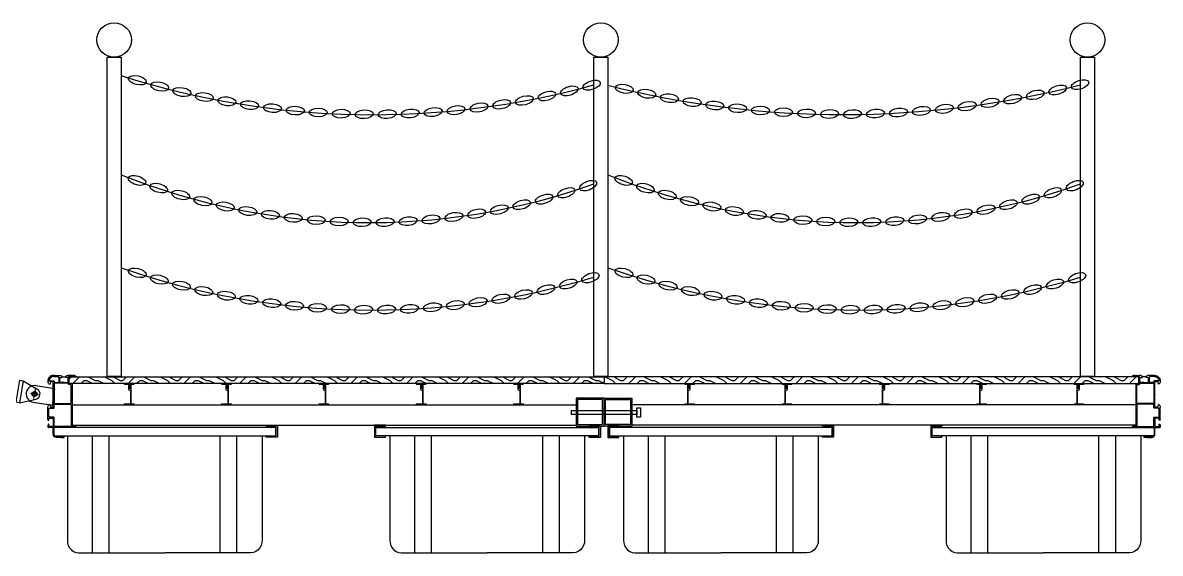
# Model space of a CAD drawing. Header units: inches. Extents: x -109738 to 334474, y -141753 to 99784.
# Drawn here: x 226238 to 230329, y 38742 to 40652 of the extents above; entities that cross this region are included whole.
import ezdxf

# ---------------------------------------------------------------- set-up
doc = ezdxf.new("R2010")
doc.units = ezdxf.units.IN
doc.header["$LTSCALE"] = 1000
doc.header["$MEASUREMENT"] = 0
doc.linetypes.add('CENTER2', pattern=[28.575, 19.05, -3.175, 3.175, -3.175])
for name, color, linetype, lineweight in [('0 [HR] Dim', 6, 'Continuous', 13), ('结构', 52, 'Continuous', 18), ('铝龙骨', 7, 'Continuous', 9)]:
    doc.layers.add(name, color=color, linetype=linetype, lineweight=lineweight)
for name, color, linetype in [('W-PLASTIC_RAILINGS塑木栏杆', 6, 'Continuous'), ('W-STEEL_KEEL钢龙骨', 5, 'Continuous'), ('W-WOOD_FLOOR木地板', 30, 'Continuous')]:
    doc.layers.add(name, color=color, linetype=linetype)

# ---------------------------------------------------------------- blocks, each defined once
blk = doc.blocks.new('$matou$00000085')
at = {"color": 0, "lineweight": 5}
for p, q in [((-17.5, 36, 0), (-17.5, 37, 0)), ((-4.3, 33.6, 0), (-4.3, 35, 0)), ((-1.2, 13.2, 0), (-3.5, 13.2, 0))]:
    blk.add_line(p, q, dxfattribs=at)
at = {"color": 0, "lineweight": 0, "ltscale": 0.5}
blk.add_arc((-1.5, 17.2, 0), 4.07, 274.7282, 349.8472, dxfattribs=at)
at = {"layer": '结构', "color": 0, "linetype": 'ByBlock', "lineweight": 0, "ltscale": 0.5}
for p, q in [((-7.2, 38, 0), (-16.5, 38, 0)), ((-16.5, 35, 0), (-8.5, 35, 0)), ((-7.5, -34, 0), (-7.5, 34, 0)), ((-4.7, 33.3, 0), (-4.3, 33.6, 0)), ((-4.3, 33.1, 0), (-4.7, 33.3, 0)), ((-4.7, 31.5, 0), (-4.3, 31.7, 0)), ((-4.3, 31.2, 0), (-4.7, 31.5, 0)), ((-4.3, 31, 0), (-4.7, 30.8, 0)), ((-4.7, 30.8, 0), (-4.3, 30.5, 0)), ((-4.3, 29.2, 0), (-4.7, 29, 0)), ((-4.7, 29, 0), (-4.3, 28.7, 0)), ((-4.3, 27.4, 0), (-4.7, 27.2, 0)), ((-4.7, 27.2, 0), (-4.3, 26.9, 0)), ((-4.3, 25.6, 0), (-4.7, 25.4, 0)), ((-4.7, 25.4, 0), (-4.3, 25.1, 0)), ((-4.3, 23.8, 0), (-4.7, 23.6, 0)), ((-4.7, 23.6, 0), (-4.3, 23.3, 0)), ((-4.3, 22, 0), (-4.7, 21.8, 0)), ((-4.7, 21.8, 0), (-4.3, 21.5, 0)), ((-4.3, 20.2, 0), (-4.7, 20, 0)), ((-4.7, 20, 0), (-4.3, 19.7, 0)), ((-4.5, -34, 0), (-4.5, 12.2, 0)), ((-4.3, 31.7, 0), (-4.3, 33.1, 0)), ((-4.3, 31.3, 0), (-4.3, 31, 0)), ((-4.3, 30.5, 0), (-4.3, 29.2, 0)), ((-4.3, 28.7, 0), (-4.3, 27.4, 0)), ((-4.3, 26.9, 0), (-4.3, 25.6, 0)), ((-4.3, 25.1, 0), (-4.3, 23.8, 0)), ((-4.3, 23.3, 0), (-4.3, 22, 0)), ((-4.3, 21.5, 0), (-4.3, 20.2, 0)), ((-4.3, 19.7, 0), (-4.3, 19.2, 0)), ((-0.7, 33.6, 0), (-0.7, 35, 0)), ((-0.3, 33.3, 0), (-0.7, 33.6, 0)), ((-0.7, 33.1, 0), (-0.3, 33.3, 0)), ((-0.7, 31.7, 0), (-0.7, 33.1, 0)), ((-0.3, 31.5, 0), (-0.7, 31.7, 0)), ((-0.7, 31.2, 0), (-0.3, 31.5, 0)), ((-0.7, 29.9, 0), (-0.7, 31.2, 0)), ((-0.3, 29.7, 0), (-0.7, 29.9, 0)), ((-0.7, 29.4, 0), (-0.3, 29.7, 0)), ((-0.7, 28.1, 0), (-0.7, 29.4, 0)), ((-0.3, 27.9, 0), (-0.7, 28.1, 0)), ((-0.7, 27.6, 0), (-0.3, 27.9, 0)), ((-0.7, 26.3, 0), (-0.7, 27.6, 0)), ((-0.3, 26.1, 0), (-0.7, 26.3, 0)), ((-0.7, 25.8, 0), (-0.3, 26.1, 0)), ((-0.7, 24.5, 0), (-0.7, 25.8, 0)), ((-0.3, 24.3, 0), (-0.7, 24.5, 0)), ((-0.7, 24, 0), (-0.3, 24.3, 0)), ((-0.7, 22.7, 0), (-0.7, 24, 0)), ((-0.3, 22.5, 0), (-0.7, 22.7, 0)), ((-0.7, 22.2, 0), (-0.3, 22.5, 0)), ((-0.7, 22.2, 0), (-0.7, 22.2, 0)), ((-0.7, 21, 0), (-0.7, 22.2, 0)), ((-0.3, 20.7, 0), (-0.7, 21, 0)), ((-0.7, 20.5, 0), (-0.3, 20.7, 0)), ((-0.7, 19.2, 0), (-0.7, 20.5, 0)), ((2.2, 38, 0), (16.5, 38, 0)), ((2.5, 34, 0), (2.5, 16.5, 0)), ((16.5, 35, 0), (3.5, 35, 0)), ((17.5, 37, 0), (17.5, 36, 0)), ((-17.5, -37.5, 0), (-17.5, -35.5, 0)), ((-17, -35, 0), (-8.5, -35, 0)), ((17, -38, 0), (-17, -38, 0)), ((-3.5, -35, 0), (17, -35, 0)), ((17.5, -35.5, 0), (17.5, -37.5, 0))]:
    blk.add_line(p, q, dxfattribs=at)
for centre, radius, start, end in [((-16.5, 37, 0), 1, 90, 180), ((-16.5, 36, 0), 1, 180, 270), ((-8.5, 34, 0), 1, 0, 90), ((-7.2, 35, 0), 3, 0, 90.0017), ((-3.5, 12.2, 0), 1, 90, 180), ((-2.5, 19.2, 0), 1.75, 180, 0), ((2.2, 35, 0), 3, 89.9983, 180), ((3.5, 34, 0), 1, 90, 180), ((16.5, 37, 0), 1, 0, 90), ((16.5, 36, 0), 1, 270, 360), ((-17, -35.5, 0), 0.5, 90, 180), ((-17, -37.5, 0), 0.5, 180, 270), ((-8.5, -34, 0), 1, 270, 0), ((-3.5, -34, 0), 1, 180, 270), ((17, -35.5, 0), 0.5, 0, 90), ((17, -37.5, 0), 0.5, 270, 0)]:
    blk.add_arc(centre, radius, start, end, dxfattribs=at)
blk = doc.blocks.new('*U503')
at = {"layer": '铝龙骨', "yscale": -1, "rotation": 180}
blk.add_blockref('$matou$00000085', (0, 0, 0), dxfattribs=at)
blk = doc.blocks.new('*U504')
at = {"color": 0, "linetype": 'ByBlock', "lineweight": -2, "transparency": 16777216}
for p in [(0, 0), (350, 0), (700, 0), (1050, 0), (1400, 0)]:
    blk.add_blockref('*U503', p, dxfattribs=at)
blk = doc.blocks.new('450fuxiang')
at = {"color": 5, "lineweight": -3}
for p, q in [((-1521474.8, 1202848.6), (-1521474.8, 1203268.6)), ((-1521414.8, 1202848.6), (-1521414.8, 1203268.6)), ((-1521014.8, 1202848.6), (-1521014.8, 1203268.6)), ((-1520954.8, 1202848.6), (-1520954.8, 1203268.6))]:
    blk.add_line(p, q, dxfattribs=at)
at = {"color": 5}
blk.add_lwpolyline([(-1521614.8, 1203298.6), (-1521614.8, 1203268.6), (-1521564.8, 1203268.6), (-1520814.8, 1203268.6), (-1520814.8, 1203268.6), (-1520814.8, 1203298.6)], close=True, dxfattribs=at)
at = {"color": 5, "lineweight": -3}
for points in [[(-1521564.8, 1203268.6), (-1521564.8, 1202893.1, 0.477005), (-1521514.8, 1202848.6), (-1521214.8, 1202848.6)], [(-1520864.8, 1203268.6), (-1520864.8, 1202893.1, -0.477005), (-1520914.8, 1202848.6), (-1521214.8, 1202848.6)]]:
    blk.add_lwpolyline(points, format="xyb", dxfattribs=at)
blk = doc.blocks.new('*U501')
at = {"layer": '铝龙骨', "yscale": -1, "rotation": 180}
blk.add_blockref('$matou$00000085', (0, 0, 0), dxfattribs=at)
blk = doc.blocks.new('*U502')
at = {"color": 0, "linetype": 'ByBlock', "lineweight": -2, "transparency": 16777216}
for p in [(0, 0), (350, 0), (700, 0), (1050, 0), (1400, 0)]:
    blk.add_blockref('*U501', p, dxfattribs=at)
blk = doc.blocks.new('asdasdasfdf')
at = {"color": 3, "lineweight": -3}
for p, q in [((210793.5, 35711.1), (210793.5, 35754.2)), ((210799, 35753.2), (210811.5, 35753.2)), ((210810, 35777.8), (210810.3, 35778.2)), ((210811.4, 35778.2), (210811.7, 35777.8)), ((210812, 35777.8), (210812.3, 35778.2)), ((210814, 35777.8), (210814.3, 35778.2)), ((210814.4, 35778.3), (210819.6, 35778.3)), ((210814.4, 35778.3), (210816.3, 35778.3)), ((210825.1, 35775.8), (210825.1, 35771.5)), ((210839.1, 35771.5), (210839.1, 35775.8)), ((210844.7, 35778.3), (210849.8, 35778.3)), ((210858.3, 35777.8), (210858, 35778.2)), ((210860.3, 35777.8), (210860, 35778.2)), ((210860.9, 35778.2), (210860.6, 35777.8)), ((210862.3, 35777.8), (210862, 35778.2)), ((210865, 35778.3), (210867.4, 35778.3)), ((210861.7, 35748.7), (210861.7, 35711.1)), ((210774.4, 35645.6), (210774.4, 35664.4)), ((210861.7, 35644.4), (210861.7, 35595.1))]:
    blk.add_line(p, q, dxfattribs=at)
at = {"color": 0}
blk.add_line((210825.1, 35773.6), (210839.1, 35773.6), dxfattribs=at)
at = {"color": 3, "lineweight": -3}
for points in [[(210794.5, 35778.3, 0.414214), (210774.4, 35758.2), (210774.4, 35756.6)], [(210778.4, 35759.3), (210778.4, 35759.3), (210795, 35759.3, -0.414214), (210797, 35757.3), (210797, 35755.2, 0.413909), (210799, 35753.2)], [(210791.4, 35756.2), (210784.5, 35756.2, 0.362489), (210783.5, 35755.4), (210782.2, 35748)], [(210794.5, 35774.3), (210794.5, 35774.3), (210810.5, 35774.3, -0.414214), (210813.5, 35771.3), (210813.5, 35755.2, -0.414518), (210811.5, 35753.2)], [(210799.2, 35778.3, -0.198912), (210799.3, 35778.2), (210799.6, 35777.8)], [(210799.9, 35777.8), (210800.2, 35778.2, -0.198912), (210800.4, 35778.3), (210801.2, 35778.3, -0.198912), (210801.3, 35778.2), (210801.6, 35777.8)], [(210801.9, 35777.8), (210802.2, 35778.2, -0.198912), (210802.4, 35778.3), (210803.2, 35778.3, -0.198912), (210803.4, 35778.2), (210803.7, 35777.8)], [(210803.9, 35777.8), (210804.2, 35778.2, -0.198912), (210804.4, 35778.3), (210805.2, 35778.3, -0.198912), (210805.4, 35778.2), (210805.7, 35777.8)], [(210805.9, 35777.8), (210806.3, 35778.2, -0.198912), (210806.4, 35778.3), (210807.2, 35778.3, -0.198912), (210807.4, 35778.2), (210807.7, 35777.8)], [(210808, 35777.8), (210808.3, 35778.2, -0.198912), (210808.4, 35778.3), (210809.2, 35778.3, -0.198912), (210809.4, 35778.2), (210809.7, 35777.8)], [(210810.3, 35778.2, -0.198912), (210810.4, 35778.3), (210811.2, 35778.3)], [(210812.4, 35778.3), (210813.3, 35778.3, -0.198912), (210813.4, 35778.2), (210813.7, 35777.8)], [(210831.5, 35753.2), (210818.1, 35753.2, -0.414214), (210817, 35754.2), (210817, 35770.3, -0.414214), (210818.1, 35771.3), (210824.9, 35771.3)], [(210832.7, 35753.2, 0.198912), (210832.5, 35753.1), (210832.2, 35752.8, -0.414214), (210832, 35752.8), (210831.7, 35753.1, 0.198912), (210831.5, 35753.2)], [(210832.7, 35753.2), (210846.2, 35753.2, 0.414214), (210847.2, 35754.2), (210847.2, 35770.3, 0.414214), (210846.2, 35771.3), (210839.3, 35771.3)], [(210850.2, 35777.8), (210849.9, 35778.2, 0.198912), (210849.8, 35778.3), (210848, 35778.3)], [(210852.2, 35777.8), (210851.9, 35778.2, 0.198912), (210851.8, 35778.3), (210851, 35778.3, 0.198912), (210850.8, 35778.2), (210850.5, 35777.8)], [(210861.7, 35748.7, 0.414214), (210860.7, 35749.7), (210851.7, 35749.7, -0.414214), (210850.7, 35750.7), (210850.7, 35774.3, -0.414214), (210851.7, 35775.3)], [(210874.8, 35775.8), (210874.8, 35775.5, -0.414214), (210874.6, 35775.3), (210851.7, 35775.3)], [(210854.2, 35777.8), (210853.9, 35778.2, 0.198912), (210853.8, 35778.3), (210853, 35778.3, 0.198912), (210852.8, 35778.2), (210852.5, 35777.8)], [(210856.3, 35777.8), (210856, 35778.2, 0.198912), (210855.8, 35778.3), (210855, 35778.3, 0.198912), (210854.8, 35778.2), (210854.5, 35777.8)], [(210857.8, 35778.3), (210857, 35778.3, 0.198912), (210856.8, 35778.2), (210856.5, 35777.8)], [(210859.8, 35778.3), (210859, 35778.3, 0.198912), (210858.8, 35778.2), (210858.5, 35777.8)], [(210861.8, 35778.3), (210861, 35778.3, 0.198912), (210860.9, 35778.2)], [(210864.3, 35777.8), (210864, 35778.2, 0.198912), (210863.8, 35778.3), (210863, 35778.3, 0.198912), (210862.9, 35778.2), (210862.6, 35777.8)], [(210865, 35778.3, 0.198912), (210864.9, 35778.2), (210864.6, 35777.8)], [(210781, 35673.9, -0.403535), (210782.2, 35673.1), (210783.5, 35665.7, 0.362489), (210784.5, 35664.8), (210791.4, 35664.8, 0.414214), (210793.5, 35666.9), (210793.5, 35709.9)], [(210793.5, 35711.1, 0.198912), (210793.5, 35711), (210793.8, 35710.7, -0.414214), (210793.8, 35710.4), (210793.5, 35710.1, 0.198912), (210793.5, 35709.9)], [(210861.7, 35711), (210861.4, 35710.7, 0.414214), (210861.4, 35710.4), (210861.7, 35710.1, -0.198912), (210861.7, 35709.9), (210861.7, 35709.9), (210861.7, 35645.6)], [(210861.7, 35673.1), (210861.7, 35595.1, 2.414214), (210862.2, 35594.6), (210873.8, 35594.6, -0.414214), (210874.8, 35593.6), (210874.8, 35592.6, -0.414214), (210873.8, 35591.6)], [(210774.4, 35645.6, 0.198912), (210774.4, 35645.5), (210774.7, 35645.2, -0.414214), (210774.7, 35644.9), (210774.4, 35644.6, 0.198912), (210774.4, 35644.4)], [(210861.7, 35645.5), (210861.4, 35645.2, 0.414214), (210861.4, 35644.9), (210861.7, 35644.6)], [(210774.4, 35619.7, 0.414214), (210776.9, 35617.2), (210778.2, 35617.2, 0.414214), (210778.4, 35617.4)], [(210774.4, 35597.6), (210774.4, 35593.6, 0.414214), (210776.4, 35591.6)], [(210805.5, 35555.4, -0.414214), (210793.4, 35567.5), (210793.4, 35589.6, 0.414214), (210791.4, 35591.6), (210776.4, 35591.6)], [(210778.4, 35602.9, 0.414214), (210778.2, 35603.1), (210776.9, 35603.1)], [(210778.4, 35617.4), (210778.4, 35624.2, -0.414214), (210779.4, 35625.2), (210792.4, 35625.2, -0.414214), (210793.4, 35624.2), (210793.4, 35610.7, 0.198912), (210793.5, 35610.6), (210793.8, 35610.3, -0.414214), (210793.8, 35610), (210793.5, 35609.7, 0.198912), (210793.4, 35609.6), (210793.4, 35596.1, -0.414214), (210792.4, 35595.1), (210779.4, 35595.1, -0.414214), (210778.4, 35596.1), (210778.4, 35602.9)], [(210873.8, 35591.6), (210798.5, 35591.6, 0.414214), (210796.5, 35589.6), (210796.5, 35567.5, 0.414214), (210805.5, 35558.4)], [(210822.1, 35555.5), (210822.4, 35555.8, -0.414214), (210822.7, 35555.8), (210823, 35555.5, 0.198912), (210823.1, 35555.4), (210831.6, 35555.4, 0.414214), (210832.6, 35556.4), (210832.6, 35557.4, 0.414214), (210831.6, 35558.4), (210805.5, 35558.4)], [(210822.1, 35555.5, -0.198912), (210822, 35555.4), (210805.5, 35555.4)]]:
    blk.add_lwpolyline(points, format="xyb", dxfattribs=at)
for points in [[(210794.5, 35778.3), (210799.2, 35778.3), (210796.8, 35778.3)], [(210774.4, 35619.7), (210774.4, 35630.1), (210774.4, 35644.4)]]:
    blk.add_lwpolyline(points, dxfattribs=at)
for points in [[(210850.2, 35746.2, -0.356394), (210847.2, 35748.6, 0.356394), (210845.3, 35750.2), (210800, 35750.2, 0.414214), (210797, 35747.2), (210797, 35679.9, 0.414214), (210799, 35677.9), (210855.2, 35677.9, 0.414214), (210858.2, 35680.9), (210858.2, 35743.2, 0.414214), (210855.2, 35746.2)], [(210858.2, 35598.1, -0.414214), (210855.2, 35595.1), (210800, 35595.1, -0.414214), (210797, 35598.1), (210797, 35625.7, 0.414214), (210794, 35628.7), (210780.9, 35628.7, -0.414214), (210777.9, 35631.7), (210777.9, 35657.3, -0.414214), (210780.9, 35660.3), (210794, 35660.3, 0.414214), (210797, 35663.3), (210797, 35672.9, -0.414214), (210799, 35674.9), (210855.2, 35674.9, -0.414214), (210858.2, 35671.9)]]:
    blk.add_lwpolyline(points, format="xyb", close=True, dxfattribs=at)
for centre, radius, start, end in [((210784.3, 35756.6), 9.88, 179.7094, 251.9861), ((210794.4, 35758.3), 16, 89.8166, 176.4472), ((210791.4, 35754.2), 2.01, 0, 90), ((210799.8, 35777.9), 0.201, 225, 315), ((210801.8, 35777.9), 0.201, 225, 315), ((210803.8, 35777.9), 0.201, 225, 315), ((210805.8, 35777.9), 0.201, 225, 315), ((210807.8, 35777.9), 0.201, 225, 315), ((210809.8, 35777.9), 0.201, 225, 315), ((210811.2, 35778.1), 0.201, 45, 90), ((210811.8, 35777.9), 0.201, 225, 315), ((210812.4, 35778.1), 0.201, 90, 135), ((210813.8, 35777.9), 0.201, 225, 315), ((210814.4, 35778.1), 0.201, 90, 135), ((210819.9, 35771.7), 6.62, 38.3047, 92.8074), ((210824.9, 35771.5), 0.201, 270, 0.2741), ((210844.3, 35771.7), 6.62, 87.1926, 141.6953), ((210839.3, 35771.5), 0.201, 180, 270), ((210850.4, 35777.9), 0.201, 225, 315), ((210852.4, 35777.9), 0.201, 225, 315), ((210854.4, 35777.9), 0.201, 225, 315), ((210856.4, 35777.9), 0.201, 225, 315), ((210857.8, 35778.1), 0.201, 45, 90), ((210858.4, 35777.9), 0.201, 225, 315), ((210859.8, 35778.1), 0.201, 45, 90), ((210860.4, 35777.9), 0.201, 225, 315), ((210861.8, 35778.1), 0.201, 45, 90), ((210862.4, 35777.9), 0.201, 225, 315), ((210864.4, 35777.9), 0.201, 225, 315), ((210866.8, 35764.5), 13.8, 54.8394, 92.3815), ((210781.2, 35748.2), 1, 270, 349.7), ((210861.5, 35711.1), 0.201, 315, 0), ((210784.5, 35664.4), 10.1, 110.0422, 179.7055), ((210861.5, 35645.6), 0.201, 315, 0), ((210861.5, 35644.4), 0.201, 360, 45), ((210781, 35597.9), 6.62, 128.3047, 182.8074)]:
    blk.add_arc(centre, radius, start, end, dxfattribs=at)
blk = doc.blocks.new('连接')
at = {"layer": 'W-STEEL_KEEL钢龙骨'}
blk.add_lwpolyline([(503898.8, 498604.5), (503898.8, 498534.5), (503958.8, 498534.5), (503958.8, 498604.5)], dxfattribs=at)
blk.add_circle((503928.8, 498604.5), 5, dxfattribs=at)
blk.add_arc((503928.8, 498604.5), 30, 0, 180, dxfattribs=at)
blk = doc.blocks.new('滚轮支架 -left')
for p, q in [((-50, 10), (-22.4, 81)), ((50, 10), (22.4, 81))]:
    blk.add_line(p, q)
at = {"color": 3, "linetype": 'CENTER2'}
for p, q in [((-15, 70), (15, 70)), ((0, 85), (0, 55))]:
    blk.add_line(p, q, dxfattribs=at)
blk.add_lwpolyline([(-50, 10), (50, 10), (50, -5), (-50, -5)], close=True)
blk.add_circle((0, 70), 11)
blk.add_arc((0, 70), 25, 26.1956, 153.8044)
blk = doc.blocks.new('asasd')
at = {"layer": '0 [HR] Dim', "color": 3, "linetype": 'CENTER2'}
for p, q in [((502185.4, 500813.1), (502145.4, 500813.1)), ((502185.4, 500813.1), (502145.4, 500813.1)), ((502165.4, 500785.1), (502165.4, 500841.1)), ((502165.4, 500785.1), (502165.4, 500841.1))]:
    blk.add_line(p, q, dxfattribs=at)
at = {"rotation": 270}
blk.add_blockref('滚轮支架 -left', (502095.4, 500813.1), dxfattribs=at)
blk.add_blockref('滚轮支架 -left', (502095.4, 500813.1), dxfattribs=at)
blk = doc.blocks.new('*U564')
blk.add_ellipse((60.9, 2), major_axis=(32.4, 2.7), ratio=0.48401)
blk = doc.blocks.new('*U566')
at = {"color": 0, "linetype": 'ByBlock', "lineweight": -2, "transparency": 16777216}
for p, rotation in [((226592.1, 40461.1), 342.3868018437025), ((226671.3, 40437.2), 343.9696232569075), ((226751.2, 40415.4), 345.5524446701126), ((228145, 40391.3), 12.46040869459703), ((228225.6, 40410.2), 14.04323010780206), ((226831.6, 40395.9), 347.1352660833178), ((226912.5, 40378.6), 348.7180874965227), ((226993.9, 40363.5), 350.3009089097276), ((227900.7, 40347.8), 7.71194445498189), ((227982.5, 40360), 9.294765868186879), ((228064, 40374.5), 10.87758728139186), ((227075.7, 40350.7), 351.8837303229325), ((227157.8, 40340.2), 353.4665517361375), ((227240.1, 40331.9), 355.0493731493422), ((227322.7, 40325.9), 356.632194562547), ((227405.3, 40322.2), 358.2150159757517), ((227488.1, 40320.7), 359.7978373889566), ((227570.8, 40321.6), 1.380658802162075), ((227653.5, 40324.7), 2.963480215367442), ((227736.1, 40330.1), 4.546301628572479), ((227818.5, 40337.8), 6.129123041777147)]:
    blk.add_blockref('*U564', p, dxfattribs=dict(at, rotation=rotation))
blk = doc.blocks.new('*U567')
blk.add_ellipse((60.9, 2), major_axis=(32.4, 2.7), ratio=0.48401)
blk = doc.blocks.new('*U568')
at = {"color": 0, "linetype": 'ByBlock', "lineweight": -2, "transparency": 16777216}
for p, rotation in [((226592.1, 40104.7), 338.1623771704504), ((228213.8, 40044.8), 17.61228620010297), ((226669.5, 40075.2), 340.1348726219331), ((226747.8, 40048.4), 342.1073680734159), ((228134.5, 40021.2), 15.6397907486205), ((226827, 40024.4), 344.0798635248986), ((226906.9, 40003), 346.0523589763811), ((227973.7, 39982.1), 11.69479984565542), ((228054.4, 40000.2), 13.66729529713806), ((226987.6, 39984.5), 348.0248544278638), ((227068.8, 39968.7), 349.9973498793464), ((227150.5, 39955.7), 351.9698453308292), ((227645.9, 39937.5), 3.804818039724905), ((227728.4, 39944.4), 5.777313491207522), ((227810.5, 39954.1), 7.749808942690142), ((227892.3, 39966.7), 9.722304394172786), ((227232.7, 39945.6), 353.942340782312), ((227315.1, 39938.3), 355.9148362337948), ((227397.7, 39933.8), 357.8873316852776), ((227480.5, 39932.2), 359.8598271367631), ((227563.2, 39933.4), 1.832322588242085)]:
    blk.add_blockref('*U567', p, dxfattribs=dict(at, rotation=rotation))
blk = doc.blocks.new('*U569')
blk.add_ellipse((60.9, 2), major_axis=(32.4, 2.7), ratio=0.48401)
blk = doc.blocks.new('*U570')
at = {"color": 0, "linetype": 'ByBlock', "lineweight": -2, "transparency": 16777216}
for p, rotation in [((226592.1, 39769.5), 340.8325963447396), ((228221.5, 39715.6), 15.3785878359231), ((226670.7, 39743.5), 342.5598959192985), ((226750, 39719.9), 344.2871954938574), ((228141.4, 39694.8), 13.65128826136394), ((226830, 39698.6), 346.0144950684166), ((226910.6, 39679.9), 347.741794642976), ((226991.7, 39663.5), 349.4690942175354), ((227897.8, 39647.2), 8.469389537686647), ((227979.5, 39660.6), 10.19668911224584), ((228060.7, 39676.5), 11.923988686805), ((227073.3, 39649.6), 351.1963937920945), ((227155.3, 39638.2), 352.9236933666534), ((227237.6, 39629.2), 354.6509929412124), ((227320.1, 39622.8), 356.3782925157717), ((227402.7, 39618.8), 358.1055920903313), ((227485.5, 39617.3), 359.8328916648899), ((227568.2, 39618.3), 1.560191239449659), ((227650.9, 39621.8), 3.287490814008967), ((227733.5, 39627.8), 5.014790388568137), ((227815.8, 39636.3), 6.742089963127489)]:
    blk.add_blockref('*U569', p, dxfattribs=dict(at, rotation=rotation))
blk = doc.blocks.new('*U579')
blk.add_ellipse((60.9, 2), major_axis=(32.4, 2.7), ratio=0.48401)
blk = doc.blocks.new('*U580')
at = {"color": 0, "linetype": 'ByBlock', "lineweight": -2, "transparency": 16777216}
for p, rotation in [((229981.6, 40412.9), 13.20622314734111), ((228342.1, 40426.6), 345.8366380346332), ((228422.6, 40407.3), 347.2051172902687), ((229819.6, 40379), 10.46926463606993), ((229900.8, 40395), 11.83774389170565), ((228503.5, 40390), 348.5735965459039), ((228584.8, 40374.5), 349.9420758015391), ((228666.5, 40361.1), 351.3105550571743), ((229574.1, 40342.6), 6.363826869163022), ((229656.2, 40352.8), 7.732306124798465), ((229738.1, 40364.9), 9.100785380434134), ((228748.4, 40349.5), 352.6790343128097), ((228830.7, 40340), 354.047513568445), ((228913.1, 40332.4), 355.4159928240804), ((228995.6, 40326.7), 356.7844720797161), ((229078.3, 40323.1), 358.1529513353514), ((229161.1, 40321.4), 359.5214305909872), ((229243.8, 40321.7), 0.8899098466216955), ((229326.5, 40324), 2.25838910225748), ((229409.2, 40328.2), 3.626868357892188), ((229491.7, 40334.4), 4.995347613527709)]:
    blk.add_blockref('*U579', p, dxfattribs=dict(at, rotation=rotation))
blk = doc.blocks.new('*U581')
blk.add_ellipse((60.9, 2), major_axis=(32.4, 2.7), ratio=0.48401)
blk = doc.blocks.new('*U582')
at = {"color": 0, "linetype": 'ByBlock', "lineweight": -2, "transparency": 16777216}
for p, rotation in [((228342.1, 40104.7), 338.1623771704504), ((229963.8, 40044.8), 17.61228620010297), ((228419.5, 40075.2), 340.1348726219331), ((228497.8, 40048.4), 342.1073680734159), ((229884.5, 40021.2), 15.6397907486205), ((228577, 40024.4), 344.0798635248986), ((228656.9, 40003), 346.0523589763811), ((229723.7, 39982.1), 11.69479984565542), ((229804.4, 40000.2), 13.66729529713806), ((228737.6, 39984.5), 348.0248544278638), ((228818.8, 39968.7), 349.9973498793464), ((228900.5, 39955.7), 351.9698453308292), ((229395.9, 39937.5), 3.804818039724905), ((229478.4, 39944.4), 5.777313491207522), ((229560.5, 39954.1), 7.749808942690142), ((229642.3, 39966.7), 9.722304394172786), ((228982.7, 39945.6), 353.942340782312), ((229065.1, 39938.3), 355.9148362337948), ((229147.7, 39933.8), 357.8873316852776), ((229230.5, 39932.2), 359.8598271367631), ((229313.2, 39933.4), 1.832322588242085)]:
    blk.add_blockref('*U581', p, dxfattribs=dict(at, rotation=rotation))
blk = doc.blocks.new('*U583')
blk.add_ellipse((60.9, 2), major_axis=(32.4, 2.7), ratio=0.48401)
blk = doc.blocks.new('*U584')
at = {"color": 0, "linetype": 'ByBlock', "lineweight": -2, "transparency": 16777216}
for p, rotation in [((228342.1, 39769.5), 340.8325963447396), ((229971.5, 39715.6), 15.3785878359231), ((228420.7, 39743.5), 342.5598959192985), ((228500, 39719.9), 344.2871954938574), ((229891.4, 39694.8), 13.65128826136394), ((228580, 39698.6), 346.0144950684166), ((228660.6, 39679.9), 347.741794642976), ((228741.7, 39663.5), 349.4690942175354), ((229647.8, 39647.2), 8.469389537686647), ((229729.5, 39660.6), 10.19668911224584), ((229810.7, 39676.5), 11.923988686805), ((228823.3, 39649.6), 351.1963937920945), ((228905.3, 39638.2), 352.9236933666534), ((228987.6, 39629.2), 354.6509929412124), ((229070.1, 39622.8), 356.3782925157717), ((229152.7, 39618.8), 358.1055920903313), ((229235.5, 39617.3), 359.8328916648899), ((229318.2, 39618.3), 1.560191239449659), ((229400.9, 39621.8), 3.287490814008967), ((229483.5, 39627.8), 5.014790388568137), ((229565.8, 39636.3), 6.742089963127489)]:
    blk.add_blockref('*U583', p, dxfattribs=dict(at, rotation=rotation))

msp = doc.modelspace()

# ---------------------------------------------------------------- hatches: boundary and pattern name
at = {"layer": 'W-WOOD_FLOOR木地板'}
h = msp.add_hatch(dxfattribs=at)
h.set_pattern_fill('木纹01', color=256, scale=50)
h.set_pattern_definition([(360, (-122811.22, 214213.91), (200, 200), [10, -190]), (360, (-122951.22, 214233.91), (200, 200), [20, -180]), (360, (-122821.22, 214243.91), (200, 200), [10, -190]), (360, (-122941.22, 214263.91), (200, 200), [10, -190]), (360, (-122821.22, 214273.91), (200, 200), [10, -190]), (360, (-122931.22, 214283.91), (200, 200), [10, -190]), (360, (-122821.22, 214293.91), (200, 200), [10, -190]), (360, (-122931.22, 214313.91), (200, 200), [10, -110, 10, -70]), (360, (-122931.22, 214333.91), (200, 200), [20, -100, 10, -70]), (360, (-122941.22, 214363.91), (200, 200), [10, -30, 10, -80, 10, -60]), (360, (-122951.22, 214383.91), (200, 200), [10, -40, 20, -130]), (360, (-122821.22, 214393.91), (200, 200), [10, -190]), (360, (-122951.22, 214403.91), (200, 200), [10, -50, 10, -130]), (45, (-122971.22, 214213.91), (5e-14, 200), [28.2842, -254.55851]), (45, (-122801.22, 214213.91), (5e-14, 200), [56.56854, -226.27417]), (45, (-122801.22, 214313.91), (5e-14, 200), [14.142, -268.70071]), (45, (-122971.22, 214333.91), (5e-14, 200), [42.4264, -240.41631]), (45, (-122801.22, 214333.91), (5e-14, 200), [70.71068, -212.13203]), (45, (-122801.22, 214363.91), (5e-14, 200), [42.4264, -240.41631]), (315, (-122841.22, 214383.91), (200, -9e-14), [14.142, -268.70071]), (315, (-122911.22, 214223.91), (200, -9e-14), [28.2842, -254.55851]), (315, (-122901.22, 214303.91), (200, -9e-14), [28.2842, -254.55851]), (315, (-122841.22, 214263.91), (200, -9e-14), [28.2842, -254.55851]), (315, (-122851.22, 214343.91), (200, -9e-14), [28.2842, -254.55851]), (315, (-122841.22, 214363.91), (200, -9e-14), [42.4264, -240.41631]), (315, (-122891.22, 214243.91), (200, -9e-14), [42.4264, -240.41631]), (315, (-122861.22, 214253.91), (200, -9e-14), [42.4264, -240.41631]), (315, (-122891.22, 214323.91), (200, -9e-14), [42.4264, -240.41631]), (315, (-122871.22, 214333.91), (200, -9e-14), [42.4264, -240.41631]), (26.56505, (-122961.22, 214253.91), (200, 8e-08), [22.36068, -424.85292]), (26.56505, (-122811.22, 214243.91), (200, 8e-08), [89.44272, -357.77088]), (26.56505, (-122811.22, 214273.91), (200, 8e-08), [89.44272, -357.77088]), (26.56505, (-122811.22, 214293.91), (200, 8e-08), [89.4428, -134, 44.722, -179.048795]), (26.56505, (-122791.22, 214323.91), (200, 8e-08), [22.36068, -424.85292]), (26.56505, (-122971.22, 214393.91), (200, 8e-08), [22.36068, -424.85292]), (26.56505, (-122811.22, 214393.91), (200, 8e-08), [44.72136, -402.49224]), (333.43495, (-122861.22, 214213.91), (200, -8e-08), [44.72136, -402.49224]), (333.43495, (-122931.22, 214263.91), (200, -8e-08), [44.72136, -402.49224]), (333.43495, (-122931.22, 214233.91), (200, -8e-08), [22.36068, -424.85224]), (333.43495, (-122921.22, 214283.91), (200, -8e-08), [67.08204, -380.13156]), (333.43495, (-122881.22, 214283.91), (200, -8e-08), [44.72136, -402.49224]), (333.43495, (-122861.22, 214293.91), (200, -8e-08), [44.72136, -402.49224]), (333.43495, (-122921.22, 214313.91), (200, -8e-08), [22.36068, -424.85224]), (333.43495, (-122911.22, 214333.91), (200, -8e-08), [22.36068, -424.85224]), (333.43495, (-122831.22, 214373.91), (200, -8e-08), [22.36068, -424.85224]), (333.43495, (-122841.22, 214303.91), (200, -8e-08), [22.36068, -424.85224]), (333.43495, (-122931.22, 214363.91), (200, -8e-08), [67.08204, -380.13156]), (333.43495, (-122941.22, 214383.91), (200, -8e-08), [44.72136, -402.49224]), (333.43495, (-122831.22, 214323.91), (200, -8e-08), [22.36, -201.24, 22.36, -201.253595]), (333.43495, (-122891.22, 214363.91), (200, -8e-08), [44.72136, -402.49224]), (333.43495, (-122881.22, 214383.91), (200, -8e-08), [44.72136, -402.49224]), (333.43495, (-122941.22, 214403.91), (200, -8e-08), [44.72136, -402.49224]), (333.43495, (-122881.22, 214403.91), (200, -8e-08), [44.72136, -402.49224])])
h.paths.add_polyline_path([(226405.9, 39377.2), (226405.9, 39353.2), (228328.7, 39353.2), (228328.7, 39377.2)])
h = msp.add_hatch(dxfattribs=at)
h.set_pattern_fill('木纹01', color=256, scale=50)
h.set_pattern_definition([(360, (-122811.22, 214213.91), (200, 200), [10, -190]), (360, (-122951.22, 214233.91), (200, 200), [20, -180]), (360, (-122821.22, 214243.91), (200, 200), [10, -190]), (360, (-122941.22, 214263.91), (200, 200), [10, -190]), (360, (-122821.22, 214273.91), (200, 200), [10, -190]), (360, (-122931.22, 214283.91), (200, 200), [10, -190]), (360, (-122821.22, 214293.91), (200, 200), [10, -190]), (360, (-122931.22, 214313.91), (200, 200), [10, -110, 10, -70]), (360, (-122931.22, 214333.91), (200, 200), [20, -100, 10, -70]), (360, (-122941.22, 214363.91), (200, 200), [10, -30, 10, -80, 10, -60]), (360, (-122951.22, 214383.91), (200, 200), [10, -40, 20, -130]), (360, (-122821.22, 214393.91), (200, 200), [10, -190]), (360, (-122951.22, 214403.91), (200, 200), [10, -50, 10, -130]), (45, (-122971.22, 214213.91), (5e-14, 200), [28.2842, -254.55851]), (45, (-122801.22, 214213.91), (5e-14, 200), [56.56854, -226.27417]), (45, (-122801.22, 214313.91), (5e-14, 200), [14.142, -268.70071]), (45, (-122971.22, 214333.91), (5e-14, 200), [42.4264, -240.41631]), (45, (-122801.22, 214333.91), (5e-14, 200), [70.71068, -212.13203]), (45, (-122801.22, 214363.91), (5e-14, 200), [42.4264, -240.41631]), (315, (-122841.22, 214383.91), (200, -9e-14), [14.142, -268.70071]), (315, (-122911.22, 214223.91), (200, -9e-14), [28.2842, -254.55851]), (315, (-122901.22, 214303.91), (200, -9e-14), [28.2842, -254.55851]), (315, (-122841.22, 214263.91), (200, -9e-14), [28.2842, -254.55851]), (315, (-122851.22, 214343.91), (200, -9e-14), [28.2842, -254.55851]), (315, (-122841.22, 214363.91), (200, -9e-14), [42.4264, -240.41631]), (315, (-122891.22, 214243.91), (200, -9e-14), [42.4264, -240.41631]), (315, (-122861.22, 214253.91), (200, -9e-14), [42.4264, -240.41631]), (315, (-122891.22, 214323.91), (200, -9e-14), [42.4264, -240.41631]), (315, (-122871.22, 214333.91), (200, -9e-14), [42.4264, -240.41631]), (26.56505, (-122961.22, 214253.91), (200, 8e-08), [22.36068, -424.85292]), (26.56505, (-122811.22, 214243.91), (200, 8e-08), [89.44272, -357.77088]), (26.56505, (-122811.22, 214273.91), (200, 8e-08), [89.44272, -357.77088]), (26.56505, (-122811.22, 214293.91), (200, 8e-08), [89.4428, -134, 44.722, -179.048795]), (26.56505, (-122791.22, 214323.91), (200, 8e-08), [22.36068, -424.85292]), (26.56505, (-122971.22, 214393.91), (200, 8e-08), [22.36068, -424.85292]), (26.56505, (-122811.22, 214393.91), (200, 8e-08), [44.72136, -402.49224]), (333.43495, (-122861.22, 214213.91), (200, -8e-08), [44.72136, -402.49224]), (333.43495, (-122931.22, 214263.91), (200, -8e-08), [44.72136, -402.49224]), (333.43495, (-122931.22, 214233.91), (200, -8e-08), [22.36068, -424.85224]), (333.43495, (-122921.22, 214283.91), (200, -8e-08), [67.08204, -380.13156]), (333.43495, (-122881.22, 214283.91), (200, -8e-08), [44.72136, -402.49224]), (333.43495, (-122861.22, 214293.91), (200, -8e-08), [44.72136, -402.49224]), (333.43495, (-122921.22, 214313.91), (200, -8e-08), [22.36068, -424.85224]), (333.43495, (-122911.22, 214333.91), (200, -8e-08), [22.36068, -424.85224]), (333.43495, (-122831.22, 214373.91), (200, -8e-08), [22.36068, -424.85224]), (333.43495, (-122841.22, 214303.91), (200, -8e-08), [22.36068, -424.85224]), (333.43495, (-122931.22, 214363.91), (200, -8e-08), [67.08204, -380.13156]), (333.43495, (-122941.22, 214383.91), (200, -8e-08), [44.72136, -402.49224]), (333.43495, (-122831.22, 214323.91), (200, -8e-08), [22.36, -201.24, 22.36, -201.253595]), (333.43495, (-122891.22, 214363.91), (200, -8e-08), [44.72136, -402.49224]), (333.43495, (-122881.22, 214383.91), (200, -8e-08), [44.72136, -402.49224]), (333.43495, (-122941.22, 214403.91), (200, -8e-08), [44.72136, -402.49224]), (333.43495, (-122881.22, 214403.91), (200, -8e-08), [44.72136, -402.49224])])
h.paths.add_polyline_path([(230251.4, 39377.2), (230251.4, 39353.2), (228328.7, 39353.2), (228328.7, 39377.2)])

# ---------------------------------------------------------------- linework, layer by layer
at = {"color": 3, "lineweight": -3}
for p, q in [((226393.4, 39375), (226393.4, 39379.3)), ((226398.9, 39381.8), (226404.1, 39381.8)), ((226412.5, 39381.3), (226412.2, 39381.7)), ((226414.6, 39381.3), (226414.3, 39381.7)), ((226415.1, 39381.7), (226414.8, 39381.3)), ((226416, 39352.2), (226416, 39314.6)), ((226416.6, 39381.3), (226416.3, 39381.7)), ((226419.3, 39381.8), (226421.7, 39381.8)), ((230238, 39381.8), (230235.7, 39381.8)), ((230240.8, 39381.3), (230241.1, 39381.7)), ((230241.3, 39352.2), (230241.3, 39314.6)), ((230242.2, 39381.7), (230242.5, 39381.3)), ((230242.8, 39381.3), (230243.1, 39381.7)), ((230244.8, 39381.3), (230245.1, 39381.7)), ((230258.4, 39381.8), (230253.3, 39381.8)), ((230263.9, 39375), (230263.9, 39379.3)), ((226416, 39247.9), (226416, 39198.6)), ((230241.3, 39247.9), (230241.3, 39198.6))]:
    msp.add_line(p, q, dxfattribs=at)
at = {"color": 1, "lineweight": -3}
for p, q in [((226416, 39276.6), (228228.7, 39276.6)), ((230241.3, 39276.6), (228428.7, 39276.6)), ((226416, 39203.1), (228228.7, 39203.1)), ((230241.3, 39203.1), (228428.7, 39203.1))]:
    msp.add_line(p, q, dxfattribs=at)
for points in [[(226592.1, 40461.1, 0.144868), (228292.1, 40427.7, 1.170106)], [(228342.1, 40426.6, 0.124555), (230042.1, 40427.7, 1.170106)], [(226592.1, 40104.7, 0.182727), (228292.1, 40071.2, 1.170106)], [(228342.1, 40104.7, 0.182727), (230042.1, 40071.2, 1.170106)], [(226592.1, 39769.5, 0.158744), (228292.1, 39736, 1.170106)], [(228342.1, 39769.5, 0.158744), (230042.1, 39736, 1.170106)]]:
    msp.add_lwpolyline(points, format="xyb")
at = {"color": 3, "lineweight": -3}
for points in [[(226404.5, 39349.7, -0.356394), (226401.5, 39352.1, 0.356394), (226399.5, 39353.7), (226354.3, 39353.7, 0.414214), (226351.3, 39350.7), (226351.3, 39283.4, 0.414214), (226353.3, 39281.4), (226409.5, 39281.4, 0.414214), (226412.5, 39284.4), (226412.5, 39346.7, 0.414214), (226409.5, 39349.7)], [(230252.9, 39349.7, 0.356394), (230255.8, 39352.1, -0.356394), (230257.8, 39353.7), (230303.1, 39353.7, -0.414214), (230306.1, 39350.7), (230306.1, 39283.4, -0.414214), (230304.1, 39281.4), (230247.9, 39281.4, -0.414214), (230244.8, 39284.4), (230244.8, 39346.7, -0.414214), (230247.9, 39349.7)], [(226412.5, 39201.6, -0.414214), (226409.5, 39198.6), (226354.3, 39198.6, -0.414214), (226351.3, 39201.6), (226351.3, 39229.2, 0.414214), (226348.2, 39232.2), (226335.2, 39232.2, -0.414214), (226332.2, 39235.2), (226332.2, 39260.8, -0.414214), (226335.2, 39263.8), (226348.2, 39263.8, 0.414214), (226351.3, 39266.8), (226351.3, 39276.4, -0.414214), (226353.3, 39278.4), (226409.5, 39278.4, -0.414214), (226412.5, 39275.4)], [(230244.8, 39201.6, 0.414214), (230247.9, 39198.6), (230303.1, 39198.6, 0.414214), (230306.1, 39201.6), (230306.1, 39229.2, -0.414214), (230309.1, 39232.2), (230322.1, 39232.2, 0.414214), (230325.2, 39235.2), (230325.2, 39260.8, 0.414214), (230322.1, 39263.8), (230309.1, 39263.8, -0.414214), (230306.1, 39266.8), (230306.1, 39276.4, 0.414214), (230304.1, 39278.4), (230247.9, 39278.4, 0.414214), (230244.8, 39275.4)]]:
    msp.add_lwpolyline(points, format="xyb", close=True, dxfattribs=at)
for points in [[(226387, 39356.7, 0.198912), (226386.8, 39356.6), (226386.5, 39356.3, -0.414214), (226386.3, 39356.3), (226385.9, 39356.6, 0.198912), (226385.8, 39356.7)], [(226387, 39356.7), (226400.4, 39356.7, 0.414214), (226401.5, 39357.7), (226401.5, 39373.8, 0.414214), (226400.4, 39374.8), (226393.6, 39374.8)], [(226404.5, 39381.3), (226404.2, 39381.7, 0.198912), (226404.1, 39381.8), (226402.2, 39381.8)], [(226406.5, 39381.3), (226406.2, 39381.7, 0.198912), (226406.1, 39381.8), (226405.2, 39381.8, 0.198912), (226405.1, 39381.7), (226404.8, 39381.3)], [(226416, 39352.2, 0.414214), (226415, 39353.2), (226406, 39353.2, -0.414214), (226405, 39354.2), (226405, 39377.8, -0.414214), (226406, 39378.8)], [(226429.1, 39379.3), (226429.1, 39379, -0.414214), (226428.9, 39378.8), (226406, 39378.8)], [(226408.5, 39381.3), (226408.2, 39381.7, 0.198912), (226408.1, 39381.8), (226407.3, 39381.8, 0.198912), (226407.1, 39381.7), (226406.8, 39381.3)], [(226410.5, 39381.3), (226410.2, 39381.7, 0.198912), (226410.1, 39381.8), (226409.3, 39381.8, 0.198912), (226409.1, 39381.7), (226408.8, 39381.3)], [(226412.1, 39381.8), (226411.3, 39381.8, 0.198912), (226411.1, 39381.7), (226410.8, 39381.3)], [(226414.1, 39381.8), (226413.3, 39381.8, 0.198912), (226413.1, 39381.7), (226412.8, 39381.3)], [(226416.1, 39381.8), (226415.3, 39381.8, 0.198912), (226415.1, 39381.7)], [(226418.6, 39381.3), (226418.3, 39381.7, 0.198912), (226418.1, 39381.8), (226417.3, 39381.8, 0.198912), (226417.1, 39381.7), (226416.8, 39381.3)], [(226419.3, 39381.8, 0.198912), (226419.2, 39381.7), (226418.9, 39381.3)], [(230228.3, 39379.3), (230228.3, 39379, 0.414214), (230228.5, 39378.8), (230251.4, 39378.8)], [(230238, 39381.8, -0.198912), (230238.2, 39381.7), (230238.5, 39381.3)], [(230238.8, 39381.3), (230239.1, 39381.7, -0.198912), (230239.2, 39381.8), (230240, 39381.8, -0.198912), (230240.2, 39381.7), (230240.5, 39381.3)], [(230241.2, 39381.8), (230242, 39381.8, -0.198912), (230242.2, 39381.7)], [(230241.3, 39352.2, -0.414214), (230242.3, 39353.2), (230251.4, 39353.2, 0.414214), (230252.4, 39354.2), (230252.4, 39377.8, 0.414214), (230251.4, 39378.8)], [(230243.2, 39381.8), (230244.1, 39381.8, -0.198912), (230244.2, 39381.7), (230244.5, 39381.3)], [(230245.2, 39381.8), (230246.1, 39381.8, -0.198912), (230246.2, 39381.7), (230246.5, 39381.3)], [(230246.8, 39381.3), (230247.1, 39381.7, -0.198912), (230247.2, 39381.8), (230248.1, 39381.8, -0.198912), (230248.2, 39381.7), (230248.5, 39381.3)], [(230248.8, 39381.3), (230249.1, 39381.7, -0.198912), (230249.2, 39381.8), (230250.1, 39381.8, -0.198912), (230250.2, 39381.7), (230250.5, 39381.3)], [(230250.8, 39381.3), (230251.1, 39381.7, -0.198912), (230251.3, 39381.8), (230252.1, 39381.8, -0.198912), (230252.2, 39381.7), (230252.5, 39381.3)], [(230252.8, 39381.3), (230253.1, 39381.7, -0.198912), (230253.3, 39381.8), (230255.1, 39381.8)], [(230270.4, 39356.7), (230256.9, 39356.7, -0.414214), (230255.9, 39357.7), (230255.9, 39373.8, -0.414214), (230256.9, 39374.8), (230263.7, 39374.8)], [(230270.4, 39356.7, -0.198912), (230270.5, 39356.6), (230270.8, 39356.3, 0.414214), (230271.1, 39356.3), (230271.4, 39356.6, -0.198912), (230271.5, 39356.7)], [(226415.9, 39314.5), (226415.6, 39314.2, 0.414214), (226415.6, 39313.9), (226415.9, 39313.6, -0.198912), (226416, 39313.4), (226416, 39313.4), (226416, 39249.1)], [(230241.4, 39314.5), (230241.7, 39314.2, -0.414214), (230241.7, 39313.9), (230241.4, 39313.6, 0.198912), (230241.3, 39313.4), (230241.3, 39313.4), (230241.3, 39249.1)], [(226416, 39276.6), (226416, 39198.6, 2.414214), (226416.5, 39198.1), (226428.1, 39198.1, -0.414214), (226429.1, 39197.1), (226429.1, 39196.1, -0.414214), (226428.1, 39195.1)], [(230241.3, 39276.6), (230241.3, 39198.6, -2.414214), (230240.8, 39198.1), (230229.3, 39198.1, 0.414214), (230228.3, 39197.1), (230228.3, 39196.1, 0.414214), (230229.3, 39195.1)], [(226415.9, 39249), (226415.6, 39248.7, 0.414214), (226415.6, 39248.4), (226415.9, 39248.1)], [(230241.4, 39249), (230241.7, 39248.7, -0.414214), (230241.7, 39248.4), (230241.4, 39248.1)], [(226428.1, 39195.1), (226352.8, 39195.1, 0.414214), (226350.7, 39193.1), (226350.7, 39171, 0.414214), (226359.8, 39161.9)], [(230229.3, 39195.1), (230304.6, 39195.1, -0.414214), (230306.6, 39193.1), (230306.6, 39171, -0.414214), (230297.5, 39161.9)], [(226376.4, 39159), (226376.7, 39159.3, -0.414214), (226377, 39159.3), (226377.3, 39159, 0.198912), (226377.4, 39158.9), (226385.9, 39158.9, 0.414214), (226386.9, 39159.9), (226386.9, 39160.9, 0.414214), (226385.9, 39161.9), (226359.8, 39161.9)], [(230280.9, 39159), (230280.6, 39159.3, 0.414214), (230280.3, 39159.3), (230280, 39159, -0.198912), (230279.9, 39158.9), (230271.4, 39158.9, -0.414214), (230270.4, 39159.9), (230270.4, 39160.9, -0.414214), (230271.4, 39161.9), (230297.5, 39161.9)]]:
    msp.add_lwpolyline(points, format="xyb", dxfattribs=at)
for points in [[(228228.7, 39199.9), (228328.7, 39199.9), (228328.7, 39299.9), (228228.7, 39299.9)], [(228233.7, 39204.9), (228323.7, 39204.9), (228323.7, 39294.9), (228233.7, 39294.9)], [(228428.7, 39199.9), (228328.7, 39199.9), (228328.7, 39299.9), (228428.7, 39299.9)], [(228423.7, 39204.9), (228333.7, 39204.9), (228333.7, 39294.9), (228423.7, 39294.9)], [(228212, 39255.3), (228447.1, 39255.3), (228447.1, 39241), (228212, 39241)], [(228447.1, 39265.6), (228460.3, 39265.6), (228460.3, 39231.8), (228447.1, 39231.8)]]:
    msp.add_lwpolyline(points, close=True)
at = {"color": 4}
for points in [[(227154, 39203.1), (227154, 39160.1), (227114, 39160.1), (227114, 39164.1), (227150, 39164.1), (227150, 39199.1), (227114, 39199.1), (227114, 39203.1)], [(227503.3, 39203.1), (227503.3, 39160.1), (227543.3, 39160.1), (227543.3, 39164.1), (227507.3, 39164.1), (227507.3, 39199.1), (227543.3, 39199.1), (227543.3, 39203.1)], [(228315.4, 39201.1), (228315.4, 39158.1), (228275.4, 39158.1), (228275.4, 39162.1), (228311.4, 39162.1), (228311.4, 39197.1), (228275.4, 39197.1), (228275.4, 39201.1)], [(228342, 39201.1), (228342, 39158.1), (228382, 39158.1), (228382, 39162.1), (228346, 39162.1), (228346, 39197.1), (228382, 39197.1), (228382, 39201.1)], [(229154, 39203.1), (229154, 39160.1), (229114, 39160.1), (229114, 39164.1), (229150, 39164.1), (229150, 39199.1), (229114, 39199.1), (229114, 39203.1)], [(229503.3, 39203.1), (229503.3, 39160.1), (229543.3, 39160.1), (229543.3, 39164.1), (229507.3, 39164.1), (229507.3, 39199.1), (229543.3, 39199.1), (229543.3, 39203.1)]]:
    msp.add_lwpolyline(points, close=True, dxfattribs=at)
at = {"color": 6}
for centre in [(226567.1, 40589.7), (228317.1, 40589.7), (230067.1, 40589.7)]:
    msp.add_circle(centre, 61.9, dxfattribs=at)
at = {"color": 3, "lineweight": -3}
for centre, radius, start, end in [((226398.6, 39375.2), 6.62, 87.1926, 141.6953), ((226393.6, 39375), 0.201, 180, 270), ((226404.7, 39381.4), 0.201, 225, 315), ((226406.7, 39381.4), 0.201, 225, 315), ((226408.7, 39381.4), 0.201, 225, 315), ((226410.7, 39381.4), 0.201, 225, 315), ((226412.1, 39381.6), 0.201, 45, 90), ((226412.7, 39381.4), 0.201, 225, 315), ((226414.1, 39381.6), 0.201, 45, 90), ((226414.7, 39381.4), 0.201, 225, 315), ((226416.1, 39381.6), 0.201, 45, 90), ((226416.7, 39381.4), 0.201, 225, 315), ((226418.7, 39381.4), 0.201, 225, 315), ((226421.1, 39368), 13.8, 54.8394, 92.3815), ((230236.2, 39368), 13.8, 87.6185, 125.1606), ((230238.6, 39381.4), 0.201, 225, 315), ((230240.6, 39381.4), 0.201, 225, 315), ((230241.2, 39381.6), 0.201, 90, 135), ((230242.6, 39381.4), 0.201, 225, 315), ((230243.2, 39381.6), 0.201, 90, 135), ((230244.6, 39381.4), 0.201, 225, 315), ((230245.2, 39381.6), 0.201, 90, 135), ((230246.7, 39381.4), 0.201, 225, 315), ((230248.7, 39381.4), 0.201, 225, 315), ((230250.7, 39381.4), 0.201, 225, 315), ((230252.7, 39381.4), 0.201, 225, 315), ((230258.7, 39375.2), 6.62, 38.3047, 92.8074), ((230263.7, 39375), 0.201, 270, 360), ((226415.8, 39314.6), 0.201, 315, 0), ((230241.5, 39314.6), 0.201, 180, 225), ((226415.8, 39249.1), 0.201, 315, 0), ((226415.8, 39247.9), 0.201, 360, 45), ((230241.5, 39249.1), 0.201, 180, 225), ((230241.5, 39247.9), 0.201, 135, 180)]:
    msp.add_arc(centre, radius, start, end, dxfattribs=at)
at = {"layer": 'W-PLASTIC_RAILINGS塑木栏杆'}
for points in [[(226542.1, 40527.8), (226592.1, 40527.8), (226592.1, 39377.8), (226542.1, 39377.8)], [(228292.1, 40527.8), (228342.1, 40527.8), (228342.1, 39377.8), (228292.1, 39377.8)], [(230042.1, 40527.8), (230092.1, 40527.8), (230092.1, 39377.8), (230042.1, 39377.8)]]:
    msp.add_lwpolyline(points, close=True, dxfattribs=at)
at = {"layer": 'W-WOOD_FLOOR木地板'}
for points in [[(226405.9, 39377.2), (228328.7, 39377.2), (228328.7, 39353.2), (226405.9, 39353.2)], [(230251.4, 39377.2), (228328.7, 39377.2), (228328.7, 39353.2), (230251.4, 39353.2)]]:
    msp.add_lwpolyline(points, close=True, dxfattribs=at)

# ---------------------------------------------------------------- block references
for name, p in [('*U566', (0, 0)), ('*U580', (0, 0)), ('*U568', (0, 0)), ('*U582', (0, 0)), ('*U570', (0, 0)), ('*U584', (0, 0)), ('asdasdasfdf', (15554.3, 3603.5)), ('*U504', (226621.2, 39314.9))]:
    msp.add_blockref(name, p)
at = {"xscale": -1}
for name, p in [('*U502', (230036.2, 39314.9)), ('asdasdasfdf', (441103, 3603.5))]:
    msp.add_blockref(name, p, dxfattribs=at)
at = {"color": 0}
for p in [(1747963.6, -1164104.5), (1749963.6, -1164104.5)]:
    msp.add_blockref('450fuxiang', p, dxfattribs=at)
at = {"color": 0, "xscale": -1}
for p in [(-1293306.3, -1164104.5), (-1291306.3, -1164104.5)]:
    msp.add_blockref('450fuxiang', p, dxfattribs=at)
at = {"layer": 'W-STEEL_KEEL钢龙骨', "xscale": 0.8018140090120238, "yscale": 0.8018140090120238, "zscale": 0.8018140090120238, "rotation": 350.9479905923885}
msp.add_blockref('asasd', (-234525.7, -293894.2), dxfattribs=at)
at = {"layer": 'W-STEEL_KEEL钢龙骨', "rotation": 80.94799059238852}
msp.add_blockref('连接', (639391.8, -536783.4), dxfattribs=at)

doc.saveas('drawing.dxf')
